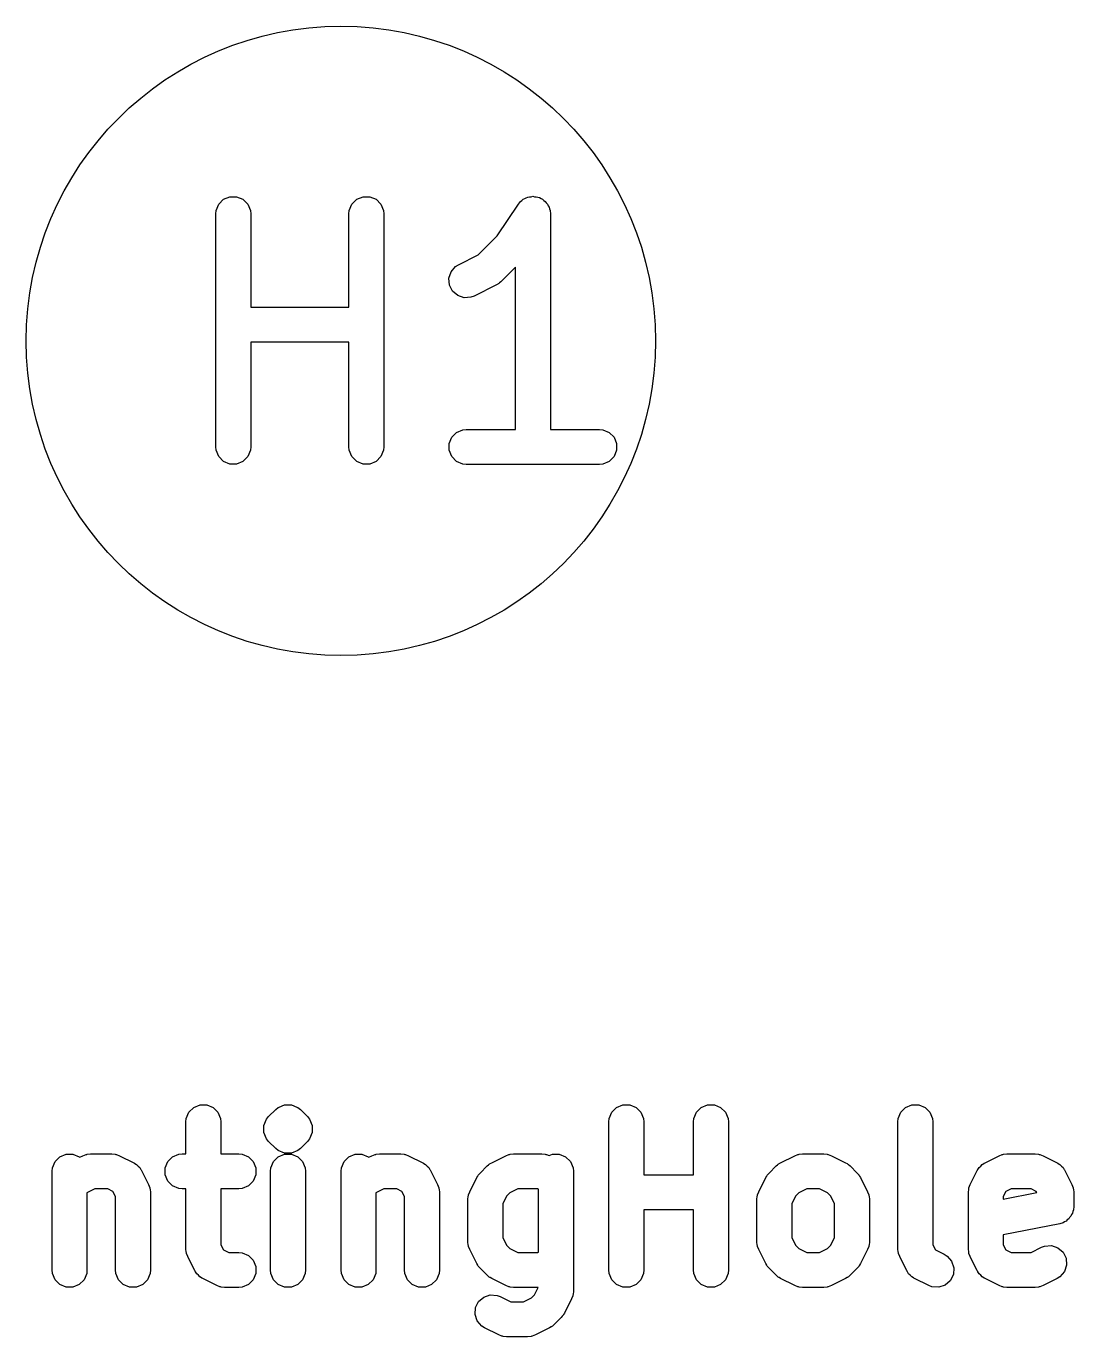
# Model space of a CAD drawing. Header units: inches. Extents: x 4.65 to 7.43, y -3.99 to -2.61.
# Drawn here: x 6.9154 to 7.0923, y -3.9871 to -3.7657 of the extents above; entities that cross this region are included whole.
import ezdxf

# ---------------------------------------------------------------- set-up
doc = ezdxf.new("R2010")
doc.units = ezdxf.units.IN
doc.header["$MEASUREMENT"] = 0
doc.layers.add('BLACK', color=250, linetype='CONTINUOUS')

msp = doc.modelspace()

# ---------------------------------------------------------------- linework, layer by layer
at = {"layer": 'BLACK', "linetype": 'CONTINUOUS'}
for p, q in [((6.94742, -3.79686), (6.94786, -3.79579)), ((6.94786, -3.79579), (6.94868, -3.79498)), ((6.94868, -3.79498), (6.94974, -3.79454)), ((6.94974, -3.79454), (6.95089, -3.79454)), ((6.95089, -3.79454), (6.95196, -3.79498)), ((6.95196, -3.79498), (6.95277, -3.79579)), ((6.95277, -3.79579), (6.95321, -3.79686)), ((6.96992, -3.79686), (6.97036, -3.79579)), ((6.97036, -3.79579), (6.97118, -3.79498)), ((6.97118, -3.79498), (6.97224, -3.79454)), ((6.97224, -3.79454), (6.97339, -3.79454)), ((6.97339, -3.79454), (6.97446, -3.79498)), ((6.97446, -3.79498), (6.97527, -3.79579)), ((6.97527, -3.79579), (6.97571, -3.79686)), ((6.99489, -3.80118), (6.99848, -3.7958)), ((6.99848, -3.79579), (6.99885, -3.79535)), ((6.99848, -3.7958), (6.99848, -3.79579)), ((6.99848, -3.79579), (6.99848, -3.79579)), ((6.99848, -3.79579), (6.99848, -3.79579)), ((6.99885, -3.79535), (6.99909, -3.79519)), ((6.99909, -3.79519), (6.9993, -3.79498)), ((6.9993, -3.79498), (6.99956, -3.79487)), ((6.99956, -3.79487), (6.9998, -3.79471)), ((6.9998, -3.79471), (7.00009, -3.79465)), ((7.00009, -3.79465), (7.00036, -3.79454)), ((7.00036, -3.79454), (7.00065, -3.79454)), ((7.00065, -3.79454), (7.00093, -3.79448)), ((7.00093, -3.79448), (7.00122, -3.79454)), ((7.00122, -3.79454), (7.00151, -3.79454)), ((7.00151, -3.79454), (7.00178, -3.79465)), ((7.00178, -3.79465), (7.00206, -3.7947)), ((7.00206, -3.7947), (7.00231, -3.79487)), ((7.00231, -3.79487), (7.00258, -3.79498)), ((7.00258, -3.79498), (7.00278, -3.79518)), ((7.00278, -3.79518), (7.00302, -3.79534)), ((7.00302, -3.79534), (7.00319, -3.79559)), ((7.00319, -3.79559), (7.00339, -3.79579)), ((7.00339, -3.79579), (7.0035, -3.79606)), ((7.0035, -3.79606), (7.00366, -3.7963)), ((7.00366, -3.7963), (7.00372, -3.79659)), ((6.94737, -3.79743), (6.94742, -3.79686)), ((6.94737, -3.8368), (6.94737, -3.79743)), ((6.95321, -3.79686), (6.95327, -3.79743)), ((6.95327, -3.79743), (6.95327, -3.81323)), ((6.96986, -3.79743), (6.96992, -3.79686)), ((6.96986, -3.81323), (6.96986, -3.79743)), ((6.97571, -3.79686), (6.97577, -3.79743)), ((6.97577, -3.79743), (6.97577, -3.8368)), ((7.00372, -3.79659), (7.00383, -3.79686)), ((7.00383, -3.79686), (7.00389, -3.79743)), ((7.00389, -3.79743), (7.00389, -3.79743)), ((7.00389, -3.79743), (7.00389, -3.79743)), ((7.00389, -3.79743), (7.00389, -3.79743)), ((7.00389, -3.79743), (7.00389, -3.83385)), ((6.99169, -3.80438), (6.99489, -3.80118)), ((6.98837, -3.80604), (6.99169, -3.80438)), ((6.98676, -3.80831), (6.98712, -3.80722)), ((6.98712, -3.80722), (6.98788, -3.80635)), ((6.98788, -3.80635), (6.98837, -3.80604)), ((6.99798, -3.80644), (6.99553, -3.8089)), ((6.99798, -3.83385), (6.99798, -3.80644)), ((6.98684, -3.80946), (6.98676, -3.80831)), ((6.98736, -3.81049), (6.98684, -3.80946)), ((6.99476, -3.80945), (6.99101, -3.81132)), ((6.99501, -3.80929), (6.99476, -3.80945)), ((6.99508, -3.80926), (6.99501, -3.80929)), ((6.99516, -3.8092), (6.99508, -3.80926)), ((6.99525, -3.80914), (6.99516, -3.8092)), ((6.9953, -3.80908), (6.99525, -3.80914)), ((6.99553, -3.8089), (6.9953, -3.80908)), ((6.98823, -3.81125), (6.98736, -3.81049)), ((6.98932, -3.81161), (6.98823, -3.81125)), ((6.99047, -3.81153), (6.98932, -3.81161)), ((6.99101, -3.81132), (6.99047, -3.81153)), ((6.95327, -3.81323), (6.96986, -3.81323)), ((6.96986, -3.81913), (6.95327, -3.81913)), ((6.95327, -3.81913), (6.95327, -3.8368)), ((6.96986, -3.8368), (6.96986, -3.81913)), ((6.98805, -3.83435), (6.98911, -3.83391)), ((6.98911, -3.83391), (6.98969, -3.83385)), ((6.98969, -3.83385), (6.99798, -3.83385)), ((7.00389, -3.83385), (7.01219, -3.83385)), ((7.01219, -3.83385), (7.01276, -3.83391)), ((7.01276, -3.83391), (7.01383, -3.83435)), ((6.98679, -3.83623), (6.98723, -3.83516)), ((6.98723, -3.83516), (6.98805, -3.83435)), ((7.01383, -3.83435), (7.01464, -3.83516)), ((7.01464, -3.83516), (7.01508, -3.83623)), ((6.94742, -3.83738), (6.94737, -3.8368)), ((6.94786, -3.83844), (6.94742, -3.83738)), ((6.95321, -3.83738), (6.95277, -3.83844)), ((6.95327, -3.8368), (6.95321, -3.83738)), ((6.96992, -3.83738), (6.96986, -3.8368)), ((6.97036, -3.83844), (6.96992, -3.83738)), ((6.97571, -3.83738), (6.97527, -3.83844)), ((6.97577, -3.8368), (6.97571, -3.83738)), ((6.98679, -3.83738), (6.98679, -3.83623)), ((6.98723, -3.83844), (6.98679, -3.83738)), ((7.01508, -3.83738), (7.01464, -3.83844)), ((7.01508, -3.83623), (7.01508, -3.83738)), ((6.94868, -3.83926), (6.94786, -3.83844)), ((6.94974, -3.8397), (6.94868, -3.83926)), ((6.95089, -3.8397), (6.94974, -3.8397)), ((6.95196, -3.83926), (6.95089, -3.8397)), ((6.95277, -3.83844), (6.95196, -3.83926)), ((6.97118, -3.83926), (6.97036, -3.83844)), ((6.97224, -3.8397), (6.97118, -3.83926)), ((6.97339, -3.8397), (6.97224, -3.8397)), ((6.97446, -3.83926), (6.97339, -3.8397)), ((6.97527, -3.83844), (6.97446, -3.83926)), ((6.98805, -3.83926), (6.98723, -3.83844)), ((6.98911, -3.8397), (6.98805, -3.83926)), ((6.98969, -3.83976), (6.98911, -3.8397)), ((7.01219, -3.83976), (6.98969, -3.83976)), ((7.01276, -3.8397), (7.01219, -3.83976)), ((7.01383, -3.83926), (7.01276, -3.8397)), ((7.01464, -3.83844), (7.01383, -3.83926)), ((6.94283, -3.94918), (6.94365, -3.94837)), ((6.94365, -3.94837), (6.94471, -3.94793)), ((6.94471, -3.94793), (6.94587, -3.94793)), ((6.94587, -3.94793), (6.94693, -3.94837)), ((6.94693, -3.94837), (6.94774, -3.94918)), ((6.9563, -3.94993), (6.95749, -3.94874)), ((6.95749, -3.94874), (6.95793, -3.94837)), ((6.95793, -3.94837), (6.9581, -3.9483)), ((6.9581, -3.9483), (6.959, -3.94793)), ((6.959, -3.94793), (6.96015, -3.94793)), ((6.96015, -3.94793), (6.96105, -3.9483)), ((6.96105, -3.9483), (6.96122, -3.94837)), ((6.96122, -3.94837), (6.96166, -3.94874)), ((6.96166, -3.94874), (6.96285, -3.94993)), ((7.01426, -3.94918), (7.01508, -3.94837)), ((7.01508, -3.94837), (7.01614, -3.94793)), ((7.01614, -3.94793), (7.01729, -3.94793)), ((7.01729, -3.94793), (7.01836, -3.94837)), ((7.01836, -3.94837), (7.01917, -3.94918)), ((7.02855, -3.94918), (7.02936, -3.94837)), ((7.02936, -3.94837), (7.03043, -3.94793)), ((7.03043, -3.94793), (7.03158, -3.94793)), ((7.03158, -3.94793), (7.03264, -3.94837)), ((7.03264, -3.94837), (7.03346, -3.94918)), ((7.06307, -3.94918), (7.06389, -3.94837)), ((7.06389, -3.94837), (7.06495, -3.94793)), ((7.06495, -3.94793), (7.0661, -3.94793)), ((7.0661, -3.94793), (7.06717, -3.94837)), ((7.06717, -3.94837), (7.06798, -3.94918)), ((6.94234, -3.95083), (6.94239, -3.95025)), ((6.94234, -3.95621), (6.94234, -3.95083)), ((6.94239, -3.95025), (6.94283, -3.94918)), ((6.94774, -3.94918), (6.94819, -3.95025)), ((6.94819, -3.95025), (6.94824, -3.95083)), ((6.94824, -3.95083), (6.94824, -3.95621)), ((6.95549, -3.95144), (6.95593, -3.95038)), ((6.95593, -3.95038), (6.9563, -3.94993)), ((6.96285, -3.94993), (6.96322, -3.95038)), ((6.96322, -3.95038), (6.96366, -3.95144)), ((7.01377, -3.95083), (7.01382, -3.95025)), ((7.01377, -3.97583), (7.01377, -3.95083)), ((7.01382, -3.95025), (7.01426, -3.94918)), ((7.01917, -3.94918), (7.01961, -3.95025)), ((7.01961, -3.95025), (7.01967, -3.95083)), ((7.01967, -3.95083), (7.01967, -3.95978)), ((7.02805, -3.95083), (7.02811, -3.95025)), ((7.02805, -3.95978), (7.02805, -3.95083)), ((7.02811, -3.95025), (7.02855, -3.94918)), ((7.03346, -3.94918), (7.0339, -3.95025)), ((7.0339, -3.95025), (7.03396, -3.95083)), ((7.03396, -3.95083), (7.03396, -3.97583)), ((7.06257, -3.95083), (7.06263, -3.95025)), ((7.06257, -3.97225), (7.06257, -3.95083)), ((7.06263, -3.95025), (7.06307, -3.94918)), ((7.06798, -3.94918), (7.06842, -3.95025)), ((7.06842, -3.95025), (7.06848, -3.95083)), ((7.06848, -3.95083), (7.06848, -3.97156)), ((6.95549, -3.95259), (6.95549, -3.95144)), ((6.95593, -3.95366), (6.95549, -3.95259)), ((6.96366, -3.95259), (6.96322, -3.95366)), ((6.96366, -3.95144), (6.96366, -3.95259)), ((6.9563, -3.9541), (6.95593, -3.95366)), ((6.95749, -3.95529), (6.9563, -3.9541)), ((6.95793, -3.95566), (6.95749, -3.95529)), ((6.959, -3.9561), (6.95793, -3.95566)), ((6.96122, -3.95566), (6.96015, -3.9561)), ((6.96166, -3.95529), (6.96122, -3.95566)), ((6.96285, -3.9541), (6.96166, -3.95529)), ((6.96322, -3.95366), (6.96285, -3.9541)), ((6.91977, -3.95858), (6.92022, -3.95752)), ((6.92022, -3.95752), (6.92103, -3.9567)), ((6.92103, -3.9567), (6.92209, -3.95626)), ((6.92209, -3.95626), (6.92325, -3.95626)), ((6.92325, -3.95626), (6.92431, -3.9567)), ((6.92431, -3.9567), (6.92439, -3.95678)), ((6.92439, -3.95678), (6.92492, -3.95652)), ((6.92492, -3.95652), (6.92546, -3.95631)), ((6.92546, -3.95631), (6.92557, -3.9563)), ((6.92557, -3.9563), (6.92567, -3.95626)), ((6.92567, -3.95626), (6.92624, -3.95621)), ((6.92624, -3.95621), (6.92981, -3.95621)), ((6.92981, -3.95621), (6.93039, -3.95626)), ((6.93039, -3.95626), (6.93049, -3.9563)), ((6.93049, -3.9563), (6.93059, -3.95631)), ((6.93059, -3.95631), (6.93113, -3.95652)), ((6.93113, -3.95652), (6.93351, -3.95771)), ((6.93351, -3.95771), (6.93361, -3.95777)), ((6.93361, -3.95777), (6.93366, -3.95778)), ((6.93366, -3.95778), (6.93371, -3.95783)), ((6.93371, -3.95783), (6.934, -3.95802)), ((6.93882, -3.95858), (6.93926, -3.95752)), ((6.93926, -3.95752), (6.94008, -3.9567)), ((6.94008, -3.9567), (6.94114, -3.95626)), ((6.94114, -3.95626), (6.94172, -3.95621)), ((6.94172, -3.95621), (6.94234, -3.95621)), ((6.94824, -3.95621), (6.95124, -3.95621)), ((6.95124, -3.95621), (6.95182, -3.95626)), ((6.95182, -3.95626), (6.95288, -3.9567)), ((6.95288, -3.9567), (6.9537, -3.95752)), ((6.9537, -3.95752), (6.95414, -3.95858)), ((6.95668, -3.95858), (6.95712, -3.95752)), ((6.95712, -3.95752), (6.95793, -3.9567)), ((6.95793, -3.9567), (6.959, -3.95626)), ((6.96015, -3.9561), (6.959, -3.9561)), ((6.959, -3.9561), (6.959, -3.9561)), ((6.959, -3.95626), (6.96015, -3.95626)), ((6.96015, -3.9561), (6.96015, -3.9561)), ((6.96015, -3.95626), (6.96122, -3.9567)), ((6.96122, -3.9567), (6.96203, -3.95752)), ((6.96203, -3.95752), (6.96247, -3.95858)), ((6.96858, -3.95858), (6.96903, -3.95752)), ((6.96903, -3.95752), (6.96984, -3.9567)), ((6.96984, -3.9567), (6.9709, -3.95626)), ((6.9709, -3.95626), (6.97206, -3.95626)), ((6.97206, -3.95626), (6.97312, -3.9567)), ((6.97312, -3.9567), (6.9732, -3.95678)), ((6.9732, -3.95678), (6.97373, -3.95652)), ((6.97373, -3.95652), (6.97427, -3.95631)), ((6.97427, -3.95631), (6.97438, -3.9563)), ((6.97438, -3.9563), (6.97448, -3.95626)), ((6.97448, -3.95626), (6.97505, -3.95621)), ((6.97505, -3.95621), (6.97862, -3.95621)), ((6.97862, -3.95621), (6.9792, -3.95626)), ((6.9792, -3.95626), (6.9793, -3.9563)), ((6.9793, -3.9563), (6.9794, -3.95631)), ((6.9794, -3.95631), (6.97994, -3.95652)), ((6.97994, -3.95652), (6.98232, -3.95771)), ((6.98232, -3.95771), (6.98242, -3.95777)), ((6.98242, -3.95777), (6.98247, -3.95778)), ((6.98247, -3.95778), (6.98252, -3.95783)), ((6.98252, -3.95783), (6.98281, -3.95802)), ((6.99348, -3.95802), (6.99357, -3.95796)), ((6.99357, -3.95796), (6.99365, -3.95789)), ((6.99365, -3.95789), (6.99372, -3.95786)), ((6.99372, -3.95786), (6.99397, -3.95771)), ((6.99397, -3.95771), (6.99635, -3.95652)), ((6.99635, -3.95652), (6.99689, -3.95631)), ((6.99689, -3.95631), (6.997, -3.9563)), ((6.997, -3.9563), (6.99709, -3.95626)), ((6.99709, -3.95626), (6.99767, -3.95621)), ((6.99767, -3.95621), (7.00243, -3.95621)), ((7.00243, -3.95621), (7.00301, -3.95626)), ((7.00301, -3.95626), (7.00311, -3.9563)), ((7.00311, -3.9563), (7.00321, -3.95631)), ((7.00321, -3.95631), (7.00368, -3.95649)), ((7.00368, -3.95649), (7.00424, -3.95626)), ((7.00424, -3.95626), (7.00539, -3.95626)), ((7.00539, -3.95626), (7.00645, -3.9567)), ((7.00645, -3.9567), (7.00727, -3.95752)), ((7.00727, -3.95752), (7.00771, -3.95858)), ((7.04229, -3.95802), (7.04238, -3.95796)), ((7.04238, -3.95796), (7.04246, -3.95789)), ((7.04246, -3.95789), (7.04253, -3.95786)), ((7.04253, -3.95786), (7.04278, -3.95771)), ((7.04278, -3.95771), (7.04516, -3.95652)), ((7.04516, -3.95652), (7.0457, -3.95631)), ((7.0457, -3.95631), (7.04581, -3.9563)), ((7.04581, -3.9563), (7.0459, -3.95626)), ((7.0459, -3.95626), (7.04648, -3.95621)), ((7.04648, -3.95621), (7.05005, -3.95621)), ((7.05005, -3.95621), (7.05063, -3.95626)), ((7.05063, -3.95626), (7.05073, -3.9563)), ((7.05073, -3.9563), (7.05083, -3.95631)), ((7.05083, -3.95631), (7.05137, -3.95652)), ((7.05137, -3.95652), (7.05375, -3.95771)), ((7.05375, -3.95771), (7.054, -3.95786)), ((7.054, -3.95786), (7.05407, -3.95789)), ((7.05407, -3.95789), (7.05415, -3.95796)), ((7.05415, -3.95796), (7.05424, -3.95802)), ((7.07681, -3.95802), (7.0771, -3.95783)), ((7.0771, -3.95783), (7.07716, -3.95778)), ((7.07716, -3.95778), (7.07721, -3.95777)), ((7.07721, -3.95777), (7.0773, -3.95771)), ((7.0773, -3.95771), (7.07968, -3.95652)), ((7.07968, -3.95652), (7.08022, -3.95631)), ((7.08022, -3.95631), (7.08033, -3.9563)), ((7.08033, -3.9563), (7.08043, -3.95626)), ((7.08043, -3.95626), (7.081, -3.95621)), ((7.081, -3.95621), (7.08577, -3.95621)), ((7.08577, -3.95621), (7.08634, -3.95626)), ((7.08634, -3.95626), (7.08644, -3.9563)), ((7.08644, -3.9563), (7.08655, -3.95631)), ((7.08655, -3.95631), (7.08709, -3.95652)), ((7.08709, -3.95652), (7.08947, -3.95771)), ((7.08947, -3.95771), (7.08956, -3.95777)), ((7.08956, -3.95777), (7.08961, -3.95778)), ((7.08961, -3.95778), (7.08967, -3.95783)), ((7.08967, -3.95783), (7.08996, -3.95802)), ((6.91972, -3.95916), (6.91977, -3.95858)), ((6.91972, -3.97583), (6.91972, -3.95916)), ((6.934, -3.95802), (6.93425, -3.9583)), ((6.93425, -3.9583), (6.93453, -3.95854)), ((6.93453, -3.95854), (6.93471, -3.95883)), ((6.93471, -3.95883), (6.93476, -3.95889)), ((6.93476, -3.95889), (6.93477, -3.95893)), ((6.93477, -3.95893), (6.93484, -3.95903)), ((6.93484, -3.95903), (6.93603, -3.96141)), ((6.93882, -3.95973), (6.93882, -3.95858)), ((6.93926, -3.9608), (6.93882, -3.95973)), ((6.95414, -3.95973), (6.9537, -3.9608)), ((6.95414, -3.95858), (6.95414, -3.95973)), ((6.95662, -3.95916), (6.95668, -3.95858)), ((6.95662, -3.97583), (6.95662, -3.95916)), ((6.96247, -3.95858), (6.96253, -3.95916)), ((6.96253, -3.95916), (6.96253, -3.97583)), ((6.96853, -3.95916), (6.96858, -3.95858)), ((6.96853, -3.97583), (6.96853, -3.95916)), ((6.98281, -3.95802), (6.98306, -3.9583)), ((6.98306, -3.9583), (6.98334, -3.95854)), ((6.98334, -3.95854), (6.98352, -3.95883)), ((6.98352, -3.95883), (6.98357, -3.95889)), ((6.98357, -3.95889), (6.98358, -3.95893)), ((6.98358, -3.95893), (6.98364, -3.95903)), ((6.98364, -3.95903), (6.98484, -3.96141)), ((6.99146, -3.96022), (6.99161, -3.95997)), ((6.99161, -3.95997), (6.99164, -3.9599)), ((6.99164, -3.9599), (6.99171, -3.95982)), ((6.99171, -3.95982), (6.99177, -3.95973)), ((6.99177, -3.95973), (6.99183, -3.95968)), ((6.99183, -3.95968), (6.99201, -3.95945)), ((6.99201, -3.95945), (6.9932, -3.95826)), ((6.9932, -3.95826), (6.99343, -3.95808)), ((6.99343, -3.95808), (6.99348, -3.95802)), ((7.00771, -3.95858), (7.00777, -3.95916)), ((7.00777, -3.95916), (7.00777, -3.9794)), ((7.01967, -3.95978), (7.02805, -3.95978)), ((7.04027, -3.96022), (7.04042, -3.95997)), ((7.04042, -3.95997), (7.04045, -3.9599)), ((7.04045, -3.9599), (7.04052, -3.95982)), ((7.04052, -3.95982), (7.04058, -3.95973)), ((7.04058, -3.95973), (7.04063, -3.95968)), ((7.04063, -3.95968), (7.04082, -3.95945)), ((7.04082, -3.95945), (7.04201, -3.95826)), ((7.04201, -3.95826), (7.04224, -3.95808)), ((7.04224, -3.95808), (7.04229, -3.95802)), ((7.05424, -3.95802), (7.05429, -3.95808)), ((7.05429, -3.95808), (7.05452, -3.95826)), ((7.05452, -3.95826), (7.05571, -3.95945)), ((7.05571, -3.95945), (7.0559, -3.95968)), ((7.0559, -3.95968), (7.05596, -3.95973)), ((7.05596, -3.95973), (7.05601, -3.95982)), ((7.05601, -3.95982), (7.05608, -3.9599)), ((7.05608, -3.9599), (7.05611, -3.95997)), ((7.05611, -3.95997), (7.05626, -3.96022)), ((7.07479, -3.96141), (7.07598, -3.95903)), ((7.07598, -3.95903), (7.07604, -3.95893)), ((7.07604, -3.95893), (7.07606, -3.95889)), ((7.07606, -3.95889), (7.07611, -3.95883)), ((7.07611, -3.95883), (7.07629, -3.95854)), ((7.07629, -3.95854), (7.07657, -3.9583)), ((7.07657, -3.9583), (7.07681, -3.95802)), ((7.08996, -3.95802), (7.0902, -3.9583)), ((7.0902, -3.9583), (7.09048, -3.95854)), ((7.09048, -3.95854), (7.09066, -3.95883)), ((7.09066, -3.95883), (7.09071, -3.95889)), ((7.09071, -3.95889), (7.09073, -3.95893)), ((7.09073, -3.95893), (7.09079, -3.95903)), ((7.09079, -3.95903), (7.09198, -3.96141)), ((6.92694, -3.96211), (6.92562, -3.96277)), ((6.92912, -3.96211), (6.92694, -3.96211)), ((6.92999, -3.96255), (6.92912, -3.96211)), ((6.93603, -3.96141), (6.93623, -3.96195)), ((6.93623, -3.96195), (6.93624, -3.96206)), ((6.93624, -3.96206), (6.93628, -3.96215)), ((6.93628, -3.96215), (6.93634, -3.96273)), ((6.94008, -3.96161), (6.93926, -3.9608)), ((6.94114, -3.96205), (6.94008, -3.96161)), ((6.94172, -3.96211), (6.94114, -3.96205)), ((6.94234, -3.96211), (6.94172, -3.96211)), ((6.94234, -3.97225), (6.94234, -3.96211)), ((6.95124, -3.96211), (6.94824, -3.96211)), ((6.94824, -3.96211), (6.94824, -3.97156)), ((6.95182, -3.96205), (6.95124, -3.96211)), ((6.95288, -3.96161), (6.95182, -3.96205)), ((6.9537, -3.9608), (6.95288, -3.96161)), ((6.97575, -3.96211), (6.97443, -3.96277)), ((6.97793, -3.96211), (6.97575, -3.96211)), ((6.9788, -3.96255), (6.97793, -3.96211)), ((6.98484, -3.96141), (6.98504, -3.96195)), ((6.98504, -3.96195), (6.98505, -3.96206)), ((6.98505, -3.96206), (6.98509, -3.96215)), ((6.98509, -3.96215), (6.98515, -3.96273)), ((6.99027, -3.9626), (6.99146, -3.96022)), ((6.99837, -3.96211), (6.99704, -3.96278)), ((7.00174, -3.96211), (6.99837, -3.96211)), ((7.00186, -3.96217), (7.00174, -3.96211)), ((7.00186, -3.97281), (7.00186, -3.96217)), ((7.03908, -3.9626), (7.04027, -3.96022)), ((7.04718, -3.96211), (7.04585, -3.96278)), ((7.04935, -3.96211), (7.04718, -3.96211)), ((7.05068, -3.96278), (7.04935, -3.96211)), ((7.05626, -3.96022), (7.05745, -3.9626)), ((7.07448, -3.96273), (7.07454, -3.96215)), ((7.07454, -3.96215), (7.07458, -3.96206)), ((7.07458, -3.96195), (7.07479, -3.96141)), ((7.07458, -3.96206), (7.07458, -3.96195)), ((7.0817, -3.96211), (7.08082, -3.96255)), ((7.08507, -3.96211), (7.0817, -3.96211)), ((7.08595, -3.96255), (7.08507, -3.96211)), ((7.09198, -3.96141), (7.09219, -3.96195)), ((7.09219, -3.96195), (7.09219, -3.96206)), ((7.09219, -3.96206), (7.09223, -3.96215)), ((7.09223, -3.96215), (7.09229, -3.96273)), ((6.92562, -3.96277), (6.92562, -3.97583)), ((6.93043, -3.96343), (6.92999, -3.96255)), ((6.93043, -3.97583), (6.93043, -3.96343)), ((6.93634, -3.96273), (6.93634, -3.97583)), ((6.97443, -3.96277), (6.97443, -3.97583)), ((6.97924, -3.96343), (6.9788, -3.96255)), ((6.97924, -3.97583), (6.97924, -3.96343)), ((6.98515, -3.96273), (6.98515, -3.97583)), ((6.98996, -3.96392), (6.99001, -3.96334)), ((6.98996, -3.97106), (6.98996, -3.96392)), ((6.99001, -3.96334), (6.99005, -3.96325)), ((6.99005, -3.96325), (6.99006, -3.96314)), ((6.99006, -3.96314), (6.99027, -3.9626)), ((6.99653, -3.96329), (6.99586, -3.96462)), ((6.99704, -3.96278), (6.99653, -3.96329)), ((7.03877, -3.96392), (7.03882, -3.96334)), ((7.03877, -3.97106), (7.03877, -3.96392)), ((7.03882, -3.96334), (7.03886, -3.96325)), ((7.03886, -3.96325), (7.03887, -3.96314)), ((7.03887, -3.96314), (7.03908, -3.9626)), ((7.04534, -3.96329), (7.04467, -3.96462)), ((7.04585, -3.96278), (7.04534, -3.96329)), ((7.0512, -3.96329), (7.05068, -3.96278)), ((7.05186, -3.96462), (7.0512, -3.96329)), ((7.05745, -3.9626), (7.05766, -3.96314)), ((7.05766, -3.96314), (7.05767, -3.96325)), ((7.05767, -3.96325), (7.05771, -3.96334)), ((7.05771, -3.96334), (7.05777, -3.96392)), ((7.05777, -3.96392), (7.05777, -3.97106)), ((7.07448, -3.97225), (7.07448, -3.96273)), ((7.08082, -3.96255), (7.08039, -3.96343)), ((7.08039, -3.96389), (7.08605, -3.96276)), ((7.08039, -3.96343), (7.08039, -3.96389)), ((7.08605, -3.96276), (7.08595, -3.96255)), ((7.09229, -3.96273), (7.09229, -3.96511)), ((6.99586, -3.96462), (6.99586, -3.97037)), ((7.02805, -3.96568), (7.01967, -3.96568)), ((7.01967, -3.96568), (7.01967, -3.97583)), ((7.02805, -3.97583), (7.02805, -3.96568)), ((7.04467, -3.96462), (7.04467, -3.97037)), ((7.05186, -3.97037), (7.05186, -3.96462)), ((7.09179, -3.96675), (7.09159, -3.96696)), ((7.0919, -3.96648), (7.09179, -3.96675)), ((7.09207, -3.96624), (7.0919, -3.96648)), ((7.09212, -3.96595), (7.09207, -3.96624)), ((7.09223, -3.96569), (7.09212, -3.96595)), ((7.09229, -3.96511), (7.09223, -3.96569)), ((7.08992, -3.96801), (7.08039, -3.96991)), ((7.09047, -3.96784), (7.08992, -3.96801)), ((7.09071, -3.96768), (7.09047, -3.96784)), ((7.09098, -3.96757), (7.09071, -3.96768)), ((7.09118, -3.96736), (7.09098, -3.96757)), ((7.09143, -3.9672), (7.09118, -3.96736)), ((7.09159, -3.96696), (7.09143, -3.9672)), ((6.99001, -3.97164), (6.98996, -3.97106)), ((6.99586, -3.97037), (6.99653, -3.9717)), ((7.03882, -3.97164), (7.03877, -3.97106)), ((7.04467, -3.97037), (7.04534, -3.9717)), ((7.0512, -3.9717), (7.05186, -3.97037)), ((7.05777, -3.97106), (7.05771, -3.97164)), ((7.08039, -3.96991), (7.08039, -3.97156)), ((6.94239, -3.97283), (6.94234, -3.97225)), ((6.94243, -3.97293), (6.94239, -3.97283)), ((6.94244, -3.97303), (6.94243, -3.97293)), ((6.94265, -3.97357), (6.94244, -3.97303)), ((6.94824, -3.97156), (6.94868, -3.97243)), ((6.94868, -3.97243), (6.94956, -3.97287)), ((6.94956, -3.97287), (6.95124, -3.97287)), ((6.95124, -3.97287), (6.95182, -3.97293)), ((6.95182, -3.97293), (6.95288, -3.97337)), ((6.95288, -3.97337), (6.9537, -3.97418)), ((6.99005, -3.97174), (6.99001, -3.97164)), ((6.99006, -3.97184), (6.99005, -3.97174)), ((6.99027, -3.97238), (6.99006, -3.97184)), ((6.99146, -3.97476), (6.99027, -3.97238)), ((6.99653, -3.9717), (6.99704, -3.97221)), ((6.99704, -3.97221), (6.99837, -3.97287)), ((6.99837, -3.97287), (7.00174, -3.97287)), ((7.00174, -3.97287), (7.00186, -3.97281)), ((7.03886, -3.97174), (7.03882, -3.97164)), ((7.03887, -3.97184), (7.03886, -3.97174)), ((7.03908, -3.97238), (7.03887, -3.97184)), ((7.04027, -3.97476), (7.03908, -3.97238)), ((7.04534, -3.9717), (7.04585, -3.97221)), ((7.04585, -3.97221), (7.04718, -3.97287)), ((7.04718, -3.97287), (7.04935, -3.97287)), ((7.04935, -3.97287), (7.05068, -3.97221)), ((7.05068, -3.97221), (7.0512, -3.9717)), ((7.05745, -3.97238), (7.05626, -3.97476)), ((7.05766, -3.97184), (7.05745, -3.97238)), ((7.05767, -3.97174), (7.05766, -3.97184)), ((7.05771, -3.97164), (7.05767, -3.97174)), ((7.06263, -3.97283), (7.06257, -3.97225)), ((7.06267, -3.97293), (7.06263, -3.97283)), ((7.06268, -3.97303), (7.06267, -3.97293)), ((7.06289, -3.97357), (7.06268, -3.97303)), ((7.06848, -3.97156), (7.06892, -3.97243)), ((7.06892, -3.97243), (7.07042, -3.97318)), ((7.07042, -3.97318), (7.07091, -3.97349)), ((7.07454, -3.97283), (7.07448, -3.97225)), ((7.07458, -3.97293), (7.07454, -3.97283)), ((7.07458, -3.97303), (7.07458, -3.97293)), ((7.07479, -3.97357), (7.07458, -3.97303)), ((7.08039, -3.97156), (7.08082, -3.97243)), ((7.08082, -3.97243), (7.0817, -3.97287)), ((7.0817, -3.97287), (7.08507, -3.97287)), ((7.08507, -3.97287), (7.08683, -3.97199)), ((7.08683, -3.97199), (7.08737, -3.97179)), ((7.08737, -3.97179), (7.08852, -3.97171)), ((7.08852, -3.97171), (7.08961, -3.97207)), ((7.08961, -3.97207), (7.09048, -3.97282)), ((7.09048, -3.97282), (7.09099, -3.97385)), ((6.94384, -3.97596), (6.94265, -3.97357)), ((6.9537, -3.97418), (6.95414, -3.97525)), ((6.95414, -3.97525), (6.95414, -3.9764)), ((6.99161, -3.97501), (6.99146, -3.97476)), ((6.99164, -3.97508), (6.99161, -3.97501)), ((6.99171, -3.97517), (6.99164, -3.97508)), ((6.99177, -3.97525), (6.99171, -3.97517)), ((6.99183, -3.97531), (6.99177, -3.97525)), ((6.99201, -3.97553), (6.99183, -3.97531)), ((6.9932, -3.97672), (6.99201, -3.97553)), ((7.04042, -3.97501), (7.04027, -3.97476)), ((7.04045, -3.97508), (7.04042, -3.97501)), ((7.04052, -3.97517), (7.04045, -3.97508)), ((7.04058, -3.97525), (7.04052, -3.97517)), ((7.04063, -3.97531), (7.04058, -3.97525)), ((7.04082, -3.97553), (7.04063, -3.97531)), ((7.04201, -3.97672), (7.04082, -3.97553)), ((7.05571, -3.97553), (7.05452, -3.97672)), ((7.0559, -3.97531), (7.05571, -3.97553)), ((7.05596, -3.97525), (7.0559, -3.97531)), ((7.05601, -3.97517), (7.05596, -3.97525)), ((7.05608, -3.97508), (7.05601, -3.97517)), ((7.05611, -3.97501), (7.05608, -3.97508)), ((7.05626, -3.97476), (7.05611, -3.97501)), ((7.06408, -3.97596), (7.06289, -3.97357)), ((7.07091, -3.97349), (7.07166, -3.97436)), ((7.07166, -3.97436), (7.07203, -3.97546)), ((7.07203, -3.97546), (7.07195, -3.97661)), ((7.07598, -3.97596), (7.07479, -3.97357)), ((7.09108, -3.975), (7.09071, -3.9761)), ((7.09099, -3.97385), (7.09108, -3.975)), ((6.91977, -3.9764), (6.91972, -3.97583)), ((6.92022, -3.97747), (6.91977, -3.9764)), ((6.92103, -3.97828), (6.92022, -3.97747)), ((6.92513, -3.97747), (6.92431, -3.97828)), ((6.92557, -3.9764), (6.92513, -3.97747)), ((6.92562, -3.97583), (6.92557, -3.9764)), ((6.93049, -3.9764), (6.93043, -3.97583)), ((6.93093, -3.97747), (6.93049, -3.9764)), ((6.93174, -3.97828), (6.93093, -3.97747)), ((6.93584, -3.97747), (6.93503, -3.97828)), ((6.93628, -3.9764), (6.93584, -3.97747)), ((6.93634, -3.97583), (6.93628, -3.9764)), ((6.9439, -3.97605), (6.94384, -3.97596)), ((6.94391, -3.9761), (6.9439, -3.97605)), ((6.94396, -3.97615), (6.94391, -3.9761)), ((6.94415, -3.97645), (6.94396, -3.97615)), ((6.94443, -3.97669), (6.94415, -3.97645)), ((6.94467, -3.97697), (6.94443, -3.97669)), ((6.94496, -3.97715), (6.94467, -3.97697)), ((6.94502, -3.9772), (6.94496, -3.97715)), ((6.94506, -3.97722), (6.94502, -3.9772)), ((6.94516, -3.97728), (6.94506, -3.97722)), ((6.94754, -3.97847), (6.94516, -3.97728)), ((6.9537, -3.97747), (6.95288, -3.97828)), ((6.95414, -3.9764), (6.9537, -3.97747)), ((6.95668, -3.9764), (6.95662, -3.97583)), ((6.95712, -3.97747), (6.95668, -3.9764)), ((6.95793, -3.97828), (6.95712, -3.97747)), ((6.96203, -3.97747), (6.96122, -3.97828)), ((6.96247, -3.9764), (6.96203, -3.97747)), ((6.96253, -3.97583), (6.96247, -3.9764)), ((6.96858, -3.9764), (6.96853, -3.97583)), ((6.96903, -3.97747), (6.96858, -3.9764)), ((6.96984, -3.97828), (6.96903, -3.97747)), ((6.97394, -3.97747), (6.97312, -3.97828)), ((6.97438, -3.9764), (6.97394, -3.97747)), ((6.97443, -3.97583), (6.97438, -3.9764)), ((6.9793, -3.9764), (6.97924, -3.97583)), ((6.97974, -3.97747), (6.9793, -3.9764)), ((6.98055, -3.97828), (6.97974, -3.97747)), ((6.98465, -3.97747), (6.98383, -3.97828)), ((6.98509, -3.9764), (6.98465, -3.97747)), ((6.98515, -3.97583), (6.98509, -3.9764)), ((6.99343, -3.97691), (6.9932, -3.97672)), ((6.99348, -3.97697), (6.99343, -3.97691)), ((6.99357, -3.97702), (6.99348, -3.97697)), ((6.99365, -3.97709), (6.99357, -3.97702)), ((6.99372, -3.97712), (6.99365, -3.97709)), ((6.99397, -3.97728), (6.99372, -3.97712)), ((6.99635, -3.97847), (6.99397, -3.97728)), ((7.01382, -3.9764), (7.01377, -3.97583)), ((7.01426, -3.97747), (7.01382, -3.9764)), ((7.01508, -3.97828), (7.01426, -3.97747)), ((7.01917, -3.97747), (7.01836, -3.97828)), ((7.01961, -3.9764), (7.01917, -3.97747)), ((7.01967, -3.97583), (7.01961, -3.9764)), ((7.02811, -3.9764), (7.02805, -3.97583)), ((7.02855, -3.97747), (7.02811, -3.9764)), ((7.02936, -3.97828), (7.02855, -3.97747)), ((7.03346, -3.97747), (7.03264, -3.97828)), ((7.0339, -3.9764), (7.03346, -3.97747)), ((7.03396, -3.97583), (7.0339, -3.9764)), ((7.04224, -3.97691), (7.04201, -3.97672)), ((7.04229, -3.97697), (7.04224, -3.97691)), ((7.04238, -3.97702), (7.04229, -3.97697)), ((7.04246, -3.97709), (7.04238, -3.97702)), ((7.04253, -3.97712), (7.04246, -3.97709)), ((7.04278, -3.97728), (7.04253, -3.97712)), ((7.04516, -3.97847), (7.04278, -3.97728)), ((7.05375, -3.97728), (7.05137, -3.97847)), ((7.054, -3.97712), (7.05375, -3.97728)), ((7.05407, -3.97709), (7.054, -3.97712)), ((7.05415, -3.97702), (7.05407, -3.97709)), ((7.05424, -3.97697), (7.05415, -3.97702)), ((7.05429, -3.97691), (7.05424, -3.97697)), ((7.05452, -3.97672), (7.05429, -3.97691)), ((7.06414, -3.97605), (7.06408, -3.97596)), ((7.06415, -3.9761), (7.06414, -3.97605)), ((7.0642, -3.97615), (7.06415, -3.9761)), ((7.06439, -3.97645), (7.0642, -3.97615)), ((7.06467, -3.97669), (7.06439, -3.97645)), ((7.06491, -3.97697), (7.06467, -3.97669)), ((7.0652, -3.97715), (7.06491, -3.97697)), ((7.06526, -3.9772), (7.0652, -3.97715)), ((7.0653, -3.97722), (7.06526, -3.9772)), ((7.0654, -3.97728), (7.0653, -3.97722)), ((7.06778, -3.97847), (7.0654, -3.97728)), ((7.07143, -3.97764), (7.07056, -3.97839)), ((7.07195, -3.97661), (7.07143, -3.97764)), ((7.07604, -3.97605), (7.07598, -3.97596)), ((7.07606, -3.9761), (7.07604, -3.97605)), ((7.07611, -3.97615), (7.07606, -3.9761)), ((7.07629, -3.97645), (7.07611, -3.97615)), ((7.07657, -3.97669), (7.07629, -3.97645)), ((7.07681, -3.97697), (7.07657, -3.97669)), ((7.0771, -3.97715), (7.07681, -3.97697)), ((7.07716, -3.9772), (7.0771, -3.97715)), ((7.07721, -3.97722), (7.07716, -3.9772)), ((7.0773, -3.97728), (7.07721, -3.97722)), ((7.07968, -3.97847), (7.0773, -3.97728)), ((7.08947, -3.97728), (7.08709, -3.97847)), ((7.08996, -3.97697), (7.08947, -3.97728)), ((7.09071, -3.9761), (7.08996, -3.97697)), ((6.92209, -3.97872), (6.92103, -3.97828)), ((6.92325, -3.97872), (6.92209, -3.97872)), ((6.92431, -3.97828), (6.92325, -3.97872)), ((6.93281, -3.97872), (6.93174, -3.97828)), ((6.93396, -3.97872), (6.93281, -3.97872)), ((6.93503, -3.97828), (6.93396, -3.97872)), ((6.94808, -3.97867), (6.94754, -3.97847)), ((6.94819, -3.97868), (6.94808, -3.97867)), ((6.94829, -3.97872), (6.94819, -3.97868)), ((6.94886, -3.97878), (6.94829, -3.97872)), ((6.95124, -3.97878), (6.94886, -3.97878)), ((6.95182, -3.97872), (6.95124, -3.97878)), ((6.95288, -3.97828), (6.95182, -3.97872)), ((6.959, -3.97872), (6.95793, -3.97828)), ((6.96015, -3.97872), (6.959, -3.97872)), ((6.96122, -3.97828), (6.96015, -3.97872)), ((6.9709, -3.97872), (6.96984, -3.97828)), ((6.97206, -3.97872), (6.9709, -3.97872)), ((6.97312, -3.97828), (6.97206, -3.97872)), ((6.98162, -3.97872), (6.98055, -3.97828)), ((6.98277, -3.97872), (6.98162, -3.97872)), ((6.98383, -3.97828), (6.98277, -3.97872)), ((6.99264, -3.9804), (6.99373, -3.98004)), ((6.99373, -3.98004), (6.99488, -3.98012)), ((6.99689, -3.97867), (6.99635, -3.97847)), ((6.997, -3.97868), (6.99689, -3.97867)), ((6.99709, -3.97872), (6.997, -3.97868)), ((6.99767, -3.97878), (6.99709, -3.97872)), ((7.00182, -3.97878), (6.99767, -3.97878)), ((7.00068, -3.98054), (7.0012, -3.98003)), ((7.0012, -3.98003), (7.00182, -3.97878)), ((7.00767, -3.98007), (7.00766, -3.98018)), ((7.00771, -3.97997), (7.00767, -3.98007)), ((7.00777, -3.9794), (7.00771, -3.97997)), ((7.01614, -3.97872), (7.01508, -3.97828)), ((7.01729, -3.97872), (7.01614, -3.97872)), ((7.01836, -3.97828), (7.01729, -3.97872)), ((7.03043, -3.97872), (7.02936, -3.97828)), ((7.03158, -3.97872), (7.03043, -3.97872)), ((7.03264, -3.97828), (7.03158, -3.97872)), ((7.0457, -3.97867), (7.04516, -3.97847)), ((7.04581, -3.97868), (7.0457, -3.97867)), ((7.0459, -3.97872), (7.04581, -3.97868)), ((7.04648, -3.97878), (7.0459, -3.97872)), ((7.05005, -3.97878), (7.04648, -3.97878)), ((7.05063, -3.97872), (7.05005, -3.97878)), ((7.05073, -3.97868), (7.05063, -3.97872)), ((7.05083, -3.97867), (7.05073, -3.97868)), ((7.05137, -3.97847), (7.05083, -3.97867)), ((7.06832, -3.97867), (7.06778, -3.97847)), ((7.06947, -3.97875), (7.06832, -3.97867)), ((7.07056, -3.97839), (7.06947, -3.97875)), ((7.08022, -3.97867), (7.07968, -3.97847)), ((7.08033, -3.97868), (7.08022, -3.97867)), ((7.08043, -3.97872), (7.08033, -3.97868)), ((7.081, -3.97878), (7.08043, -3.97872)), ((7.08577, -3.97878), (7.081, -3.97878)), ((7.08634, -3.97872), (7.08577, -3.97878)), ((7.08644, -3.97868), (7.08634, -3.97872)), ((7.08655, -3.97867), (7.08644, -3.97868)), ((7.08709, -3.97847), (7.08655, -3.97867)), ((6.99117, -3.98334), (6.99125, -3.98219)), ((6.99125, -3.98219), (6.99177, -3.98116)), ((6.99177, -3.98116), (6.99264, -3.9804)), ((6.99488, -3.98012), (6.99542, -3.98033)), ((6.99542, -3.98033), (6.99718, -3.98121)), ((6.99718, -3.98121), (6.99935, -3.98121)), ((6.99935, -3.98121), (7.00068, -3.98054)), ((7.00745, -3.98072), (7.00626, -3.9831)), ((7.00766, -3.98018), (7.00745, -3.98072)), ((6.99153, -3.98443), (6.99117, -3.98334)), ((6.99229, -3.9853), (6.99153, -3.98443)), ((7.00571, -3.98387), (7.00452, -3.98506)), ((7.0059, -3.98364), (7.00571, -3.98387)), ((7.00596, -3.98359), (7.0059, -3.98364)), ((7.00601, -3.9835), (7.00596, -3.98359)), ((7.00608, -3.98342), (7.00601, -3.9835)), ((7.00611, -3.98335), (7.00608, -3.98342)), ((7.00626, -3.9831), (7.00611, -3.98335)), ((6.99278, -3.98561), (6.99229, -3.9853)), ((6.99516, -3.9868), (6.99278, -3.98561)), ((7.00375, -3.98561), (7.00137, -3.9868)), ((7.004, -3.98545), (7.00375, -3.98561)), ((7.00407, -3.98542), (7.004, -3.98545)), ((7.00415, -3.98536), (7.00407, -3.98542)), ((7.00424, -3.9853), (7.00415, -3.98536)), ((7.00429, -3.98524), (7.00424, -3.9853)), ((7.00452, -3.98506), (7.00429, -3.98524)), ((6.9957, -3.98701), (6.99516, -3.9868)), ((6.99581, -3.98701), (6.9957, -3.98701)), ((6.9959, -3.98705), (6.99581, -3.98701)), ((6.99648, -3.98711), (6.9959, -3.98705)), ((7.00005, -3.98711), (6.99648, -3.98711)), ((7.00063, -3.98705), (7.00005, -3.98711)), ((7.00073, -3.98701), (7.00063, -3.98705)), ((7.00083, -3.98701), (7.00073, -3.98701)), ((7.00137, -3.9868), (7.00083, -3.98701))]:
    msp.add_line(p, q, dxfattribs=at)
at = {"layer": 'BLACK'}
msp.add_circle((6.9685, -3.8189), 0.05315, dxfattribs=at)
msp.add_circle((6.9685, -3.8189), 0.05315, dxfattribs=at)

doc.saveas('drawing.dxf')
